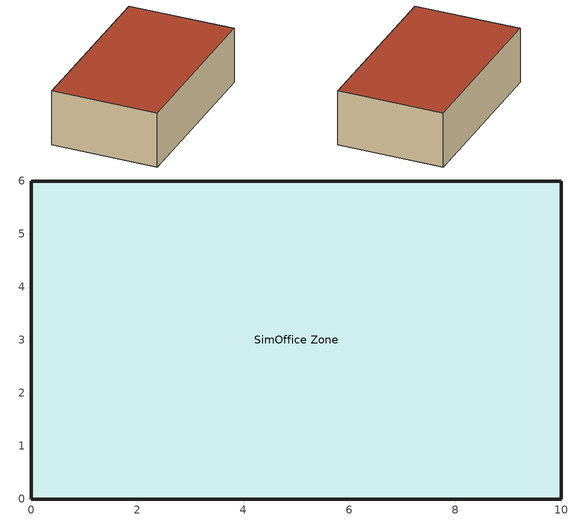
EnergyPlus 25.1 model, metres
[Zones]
SimOffice Zone
 floor ground (Generic Opaque Construction): 0,0 10,0 10,6 0,6 z0
 wall outside (Generic Opaque Construction): 10,0 10,6 0,6 0,0 10,0 z0:3.2
 roof outside (Generic Opaque Construction): 0,6 10,6 10,0 0,0 z3.2
[Building]
Building 1
[Material]
Generic Medium Opaque Material: Roughness=MediumRough; Thickness {m}=0.2; Conductivity {W/m-K}=0.12; Density {kg/m3}=800; Specific Heat {J/kg-K}=1000; Thermal Absorptance=0.9; Solar Absorptance=0.7; Visible Absorptance=0.7
[Construction]
Generic Opaque Construction: Generic Medium Opaque Material
[Zone]
SimOffice Zone: Multiplier=1; Part of Total Floor Area=Yes
[Space]
SimOffice: Zone=SimOffice Zone
[Lights]
SimOffice Lights: Zone or ZoneList or Space or SpaceList=SimOffice; Schedule=SimOffice Occupied Schedule; Design Level Calculation Method=Watts/Area; Watts per Floor Area {W/m2}=8; Fraction Replaceable=1
[People]
SimOffice People: Zone or ZoneList or Space or SpaceList=SimOffice; Number of People Schedule=SimOffice Occupied Schedule; Number of People Calculation Method=People/Area; People per Floor Area {person/m2}=0.05; Fraction Radiant=0.3; Activity Level Schedule=Default Activity Level
[ElectricEquipment]
SimOffice Equipment: Zone or ZoneList or Space or SpaceList=SimOffice; Schedule=SimOffice Occupied Schedule; Design Level Calculation Method=Watts/Area; Watts per Floor Area {W/m2}=6
[ZoneControl:Thermostat]
SimOffice Zone Thermostat: Zone or ZoneList=SimOffice Zone; Control Type Schedule=SimOffice Zone Thermostat Schedule; Control 1=SimOffice Thermostat; Temperature Difference Between Cutout And Setpoint {deltaC}=0
[ThermostatSetpoint:DualSetpoint]
SimOffice Thermostat: Heating Setpoint Temperature Schedule=SimOffice Heating Setpoint; Cooling Setpoint Temperature Schedule=SimOffice Cooling Setpoint
[Zone equipment]
SimOffice Zone: SimOffice Ideal Loads
[Schedule:Day:Interval]
Schedule Day 3: No, 08:00, 0, 18:00, 1, 24:00, 0
Schedule Day 1: No, 24:00, 21
Schedule Day 2: No, 24:00, 24
[Schedule:Week:Daily]
SimOffice Occupied Schedule Week Rule - Jan1-Dec31: Schedule Day 3, Schedule Day 3, Schedule Day 3, Schedule Day 3, Schedule Day 3, Schedule Day 3, Schedule Day 3, Schedule Day 3, Schedule Day 3, Schedule Day 3, Schedule Day 3, Schedule Day 3
SimOffice Heating Setpoint Week Rule - Jan1-Dec31: Schedule Day 1, Schedule Day 1, Schedule Day 1, Schedule Day 1, Schedule Day 1, Schedule Day 1, Schedule Day 1, Schedule Day 1, Schedule Day 1, Schedule Day 1, Schedule Day 1, Schedule Day 1
SimOffice Cooling Setpoint Week Rule - Jan1-Dec31: Schedule Day 2, Schedule Day 2, Schedule Day 2, Schedule Day 2, Schedule Day 2, Schedule Day 2, Schedule Day 2, Schedule Day 2, Schedule Day 2, Schedule Day 2, Schedule Day 2, Schedule Day 2
[Schedule:Year]
SimOffice Occupied Schedule: SimOffice Occupied Schedule Week Rule - Jan1-Dec31, 1, 1, 12, 31
SimOffice Heating Setpoint: SimOffice Heating Setpoint Week Rule - Jan1-Dec31, 1, 1, 12, 31
SimOffice Cooling Setpoint: SimOffice Cooling Setpoint Week Rule - Jan1-Dec31, 1, 1, 12, 31
[Schedule:Constant]
Default Activity Level: Hourly Value=120
[Schedule:Compact]
SimOffice Zone Thermostat Schedule: Through: 12/31, For: AllDays, Until: 24:00, 4
